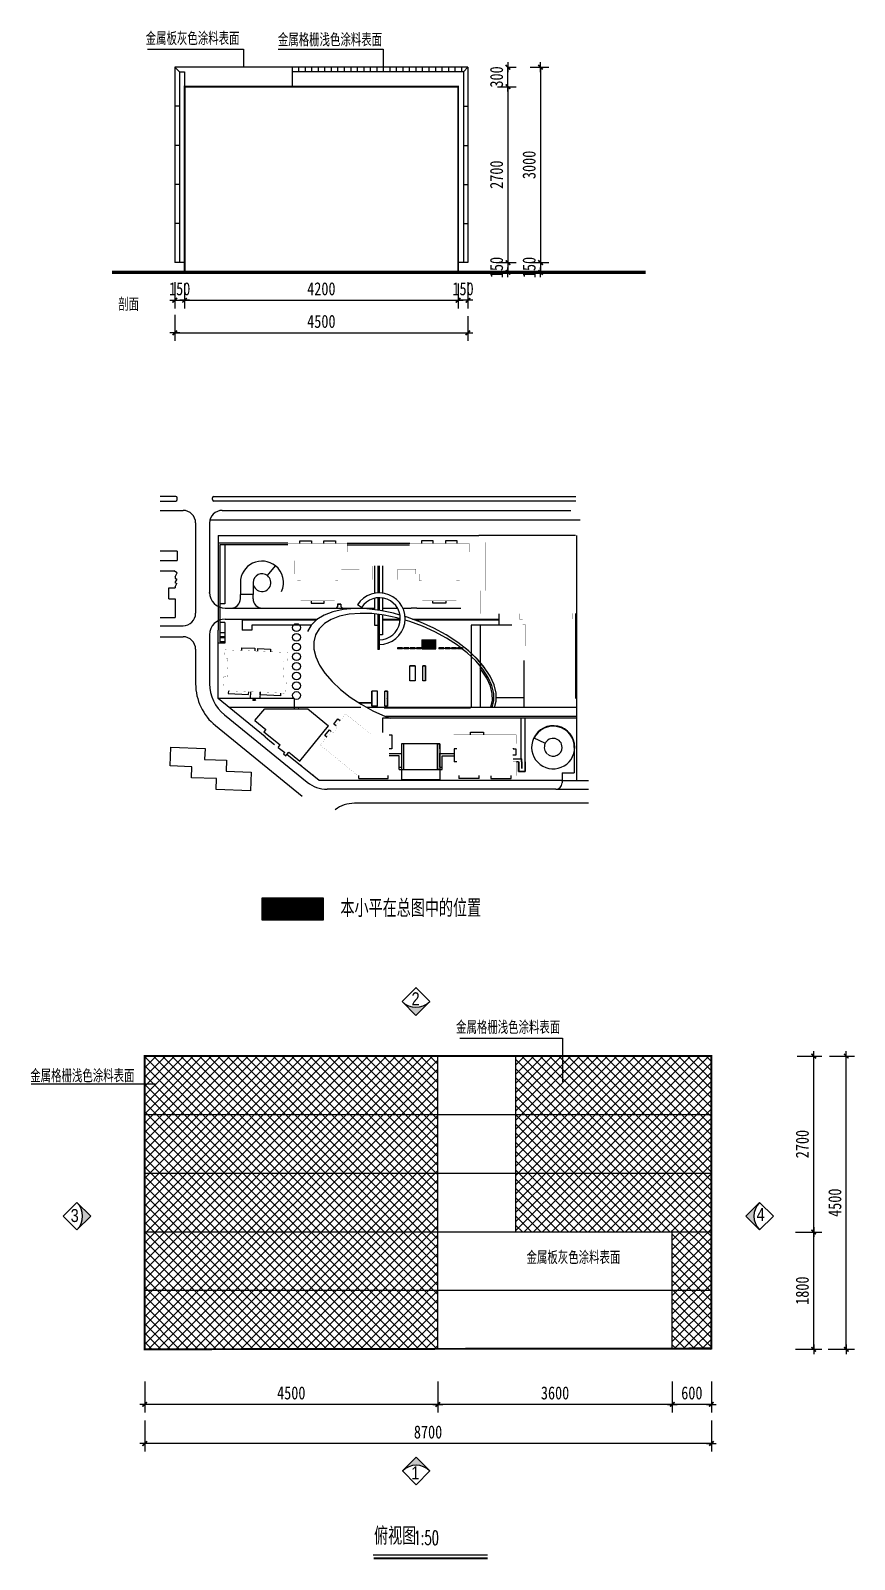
# Model space of a CAD drawing. Extents: x -18924 to 13328, y 126708 to 150963.
# Drawn here: x 680 to 13328, y 126708 to 150177 of the extents above; entities that cross this region are included whole.
import ezdxf

# ---------------------------------------------------------------- set-up
doc = ezdxf.new("R2010")
doc.units = 0
doc.header["$LTSCALE"] = 500
doc.header["$MEASUREMENT"] = 0
doc.header["$PDMODE"] = 34
doc.layers.get('0').update_dxf_attribs({"linetype": 'CONTINUOUS'})
doc.layers.get('DEFPOINTS').update_dxf_attribs({"linetype": 'CONTINUOUS'})
for name, color, linetype in [('1', 7, 'CONTINUOUS'), ('12', 7, 'CONTINUOUS'), ('L-OBJECT', 4, 'CONTINUOUS'), ('LOU', 7, 'CONTINUOUS'), ('PUB_DIM', 3, 'CONTINUOUS')]:
    doc.layers.add(name, color=color, linetype=linetype)
doc.styles.add('_HZTXT', font='txt.shx', dxfattribs={"width": 0.8, "bigfont": 'HZTXT.shx'})
doc.styles.add('_ROMANS', font='ROMANS.shx', dxfattribs={"width": 0.6})
doc.styles.add('DIM_FONT', font='simhei.ttf', dxfattribs={"width": 0.8, "height": 200})
doc.dimstyles.new('DIMB', dxfattribs={"dimtxt": 300, "dimasz": 1, "dimexe": 250, "dimexo": 300, "dimgap": 150, "dimtad": 1, "dimdec": 0, "dimzin": 0, "dimtxsty": 'DIM_FONT', "dimblk": '_DIMX', "dimblk1": '_DIMX', "dimblk2": '_DIMX', "dimcen": 0.09, "dimse2": 1, "dimclrt": 7, "dimazin": 3, "dimtfac": 1, "dimtdec": 0, "dimtix": 1, "dimtmove": 0, "dimatfit": 3, "dimtolj": 1, "dimtzin": 0})
pattern_1 = [(45, (76337.68, 52600), (-70.71068, 70.71068), []), (135, (76337.68, 52600), (-70.71068, -70.71068), [])]

# ---------------------------------------------------------------- blocks, each defined once
blk = doc.blocks.new('_DIMX')
blk.add_line((-150, 0), (150, 0))
at = {"const_width": 50}
blk.add_lwpolyline([(-70, -70), (70, 70)], dxfattribs=at)
blk = doc.blocks.new('*D18')
at = {"color": 0, "linetype": 'BYBLOCK'}
for p, q in [((12947, 134434), (13328, 134434)), ((13203, 129934), (13203, 134433)), ((12925, 129934), (13328, 129934))]:
    blk.add_line(p, q, dxfattribs=at)
at = {"layer": 'DEFPOINTS', "color": 0, "linetype": 'BYBLOCK'}
for p in [(12797, 134434), (13203, 134434), (12775, 129934)]:
    blk.add_point(p, dxfattribs=at)
at = {"color": 0, "linetype": 'BYBLOCK', "xscale": 0.5, "yscale": 0.5, "zscale": 0.5}
for p, rotation in [((13203, 134434), 90), ((13203, 129934), 270)]:
    blk.add_blockref('_DIMX', p, dxfattribs=dict(at, rotation=rotation))
at = {"color": 7, "linetype": 'BYBLOCK', "insert": (13028, 132184), "char_height": 200, "attachment_point": 5, "rotation": 90, "style": 'DIM_FONT'}
blk.add_mtext('\\A1;4500', dxfattribs=at)
blk = doc.blocks.new('*D19')
at = {"color": 0, "linetype": 'BYBLOCK'}
for p, q in [((2432, 128841), (2432, 128363)), ((11132, 128841), (11132, 128363)), ((11131, 128488), (2432, 128488))]:
    blk.add_line(p, q, dxfattribs=at)
at = {"layer": 'DEFPOINTS', "color": 0, "linetype": 'BYBLOCK'}
for p in [(2432, 128991), (11132, 128991), (2432, 128488)]:
    blk.add_point(p, dxfattribs=at)
at = {"color": 0, "linetype": 'BYBLOCK', "xscale": 0.5, "yscale": 0.5, "zscale": 0.5, "rotation": 180}
blk.add_blockref('_DIMX', (2432, 128488), dxfattribs=at)
at = {"color": 0, "linetype": 'BYBLOCK', "xscale": 0.5, "yscale": 0.5, "zscale": 0.5}
blk.add_blockref('_DIMX', (11132, 128488), dxfattribs=at)
at = {"color": 7, "linetype": 'BYBLOCK', "insert": (6782, 128663), "char_height": 200, "attachment_point": 5, "style": 'DIM_FONT'}
blk.add_mtext('\\A1;8700', dxfattribs=at)
blk = doc.blocks.new('*D20')
at = {"color": 0, "linetype": 'BYBLOCK'}
for p, q in [((6932, 129441), (6932, 128963)), ((10532, 129441), (10532, 128963)), ((10531, 129088), (6932, 129088))]:
    blk.add_line(p, q, dxfattribs=at)
at = {"layer": 'DEFPOINTS', "color": 0, "linetype": 'BYBLOCK'}
for p in [(6932, 129591), (10532, 129591), (6932, 129088)]:
    blk.add_point(p, dxfattribs=at)
at = {"color": 0, "linetype": 'BYBLOCK', "xscale": 0.5, "yscale": 0.5, "zscale": 0.5, "rotation": 180}
blk.add_blockref('_DIMX', (6932, 129088), dxfattribs=at)
at = {"color": 0, "linetype": 'BYBLOCK', "xscale": 0.5, "yscale": 0.5, "zscale": 0.5}
blk.add_blockref('_DIMX', (10532, 129088), dxfattribs=at)
at = {"color": 7, "linetype": 'BYBLOCK', "insert": (8732, 129263), "char_height": 200, "attachment_point": 5, "style": 'DIM_FONT'}
blk.add_mtext('\\A1;3600', dxfattribs=at)
blk = doc.blocks.new('*D21')
at = {"color": 0, "linetype": 'BYBLOCK'}
for p, q in [((2432, 129441), (2432, 128963)), ((6932, 129441), (6932, 128963)), ((6931, 129088), (2432, 129088))]:
    blk.add_line(p, q, dxfattribs=at)
at = {"layer": 'DEFPOINTS', "color": 0, "linetype": 'BYBLOCK'}
for p in [(2432, 129591), (6932, 129591), (2432, 129088)]:
    blk.add_point(p, dxfattribs=at)
at = {"color": 0, "linetype": 'BYBLOCK', "xscale": 0.5, "yscale": 0.5, "zscale": 0.5, "rotation": 180}
blk.add_blockref('_DIMX', (2432, 129088), dxfattribs=at)
at = {"color": 0, "linetype": 'BYBLOCK', "xscale": 0.5, "yscale": 0.5, "zscale": 0.5}
blk.add_blockref('_DIMX', (6932, 129088), dxfattribs=at)
at = {"color": 7, "linetype": 'BYBLOCK', "insert": (4682, 129263), "char_height": 200, "attachment_point": 5, "style": 'DIM_FONT'}
blk.add_mtext('\\A1;4500', dxfattribs=at)
blk = doc.blocks.new('*D31')
at = {"color": 0, "linetype": 'BYBLOCK'}
for p, q in [((10532, 129441), (10532, 128963)), ((11132, 129441), (11132, 128963)), ((11131, 129088), (10532, 129088))]:
    blk.add_line(p, q, dxfattribs=at)
at = {"layer": 'DEFPOINTS', "color": 0, "linetype": 'BYBLOCK'}
for p in [(10532, 129591), (11132, 129591), (10532, 129088)]:
    blk.add_point(p, dxfattribs=at)
at = {"color": 0, "linetype": 'BYBLOCK', "xscale": 0.5, "yscale": 0.5, "zscale": 0.5, "rotation": 180}
blk.add_blockref('_DIMX', (10532, 129088), dxfattribs=at)
at = {"color": 0, "linetype": 'BYBLOCK', "xscale": 0.5, "yscale": 0.5, "zscale": 0.5}
blk.add_blockref('_DIMX', (11132, 129088), dxfattribs=at)
at = {"color": 7, "linetype": 'BYBLOCK', "insert": (10832, 129263), "char_height": 200, "attachment_point": 5, "style": 'DIM_FONT'}
blk.add_mtext('\\A1;600', dxfattribs=at)
blk = doc.blocks.new('*D32')
at = {"color": 0, "linetype": 'BYBLOCK'}
for p, q in [((12447, 134434), (12828, 134434)), ((12703, 131734), (12703, 134433)), ((12425, 131734), (12828, 131734))]:
    blk.add_line(p, q, dxfattribs=at)
at = {"layer": 'DEFPOINTS', "color": 0, "linetype": 'BYBLOCK'}
for p in [(12297, 134434), (12703, 134434), (12275, 131734)]:
    blk.add_point(p, dxfattribs=at)
at = {"color": 0, "linetype": 'BYBLOCK', "xscale": 0.5, "yscale": 0.5, "zscale": 0.5}
for p, rotation in [((12703, 134434), 90), ((12703, 131734), 270)]:
    blk.add_blockref('_DIMX', p, dxfattribs=dict(at, rotation=rotation))
at = {"color": 7, "linetype": 'BYBLOCK', "insert": (12528, 133084), "char_height": 200, "attachment_point": 5, "rotation": 90, "style": 'DIM_FONT'}
blk.add_mtext('\\A1;2700', dxfattribs=at)
blk = doc.blocks.new('*D33')
at = {"color": 0, "linetype": 'BYBLOCK'}
for p, q in [((12447, 131734), (12828, 131734)), ((12703, 129934), (12703, 131733)), ((12425, 129934), (12828, 129934))]:
    blk.add_line(p, q, dxfattribs=at)
at = {"layer": 'DEFPOINTS', "color": 0, "linetype": 'BYBLOCK'}
for p in [(12297, 131734), (12703, 131734), (12275, 129934)]:
    blk.add_point(p, dxfattribs=at)
at = {"color": 0, "linetype": 'BYBLOCK', "xscale": 0.5, "yscale": 0.5, "zscale": 0.5}
for p, rotation in [((12703, 131734), 90), ((12703, 129934), 270)]:
    blk.add_blockref('_DIMX', p, dxfattribs=dict(at, rotation=rotation))
at = {"color": 7, "linetype": 'BYBLOCK', "insert": (12528, 130834), "char_height": 200, "attachment_point": 5, "rotation": 90, "style": 'DIM_FONT'}
blk.add_mtext('\\A1;1800', dxfattribs=at)
blk = doc.blocks.new('*D34')
at = {"color": 0, "linetype": 'BYBLOCK'}
for p, q in [((2894, 146315), (2894, 145912)), ((3044, 146293), (3044, 145912)), ((2894, 146037), (2893, 146037)), ((2894, 146037), (3044, 146037)), ((3045, 146037), (3045, 146037))]:
    blk.add_line(p, q, dxfattribs=at)
at = {"layer": 'DEFPOINTS', "color": 0, "linetype": 'BYBLOCK'}
for p in [(2894, 146465), (3044, 146443), (3044, 146037)]:
    blk.add_point(p, dxfattribs=at)
at = {"color": 0, "linetype": 'BYBLOCK', "xscale": 0.5, "yscale": 0.5, "zscale": 0.5}
blk.add_blockref('_DIMX', (2894, 146037), dxfattribs=at)
at = {"color": 0, "linetype": 'BYBLOCK', "xscale": 0.5, "yscale": 0.5, "zscale": 0.5, "rotation": 180}
blk.add_blockref('_DIMX', (3044, 146037), dxfattribs=at)
at = {"color": 7, "linetype": 'BYBLOCK', "insert": (2969, 146212), "char_height": 200, "attachment_point": 5, "style": 'DIM_FONT'}
blk.add_mtext('\\A1;150', dxfattribs=at)
blk = doc.blocks.new('*D35')
at = {"color": 0, "linetype": 'BYBLOCK'}
for p, q in [((2894, 145815), (2894, 145412)), ((7394, 145793), (7394, 145412)), ((2895, 145537), (7394, 145537))]:
    blk.add_line(p, q, dxfattribs=at)
at = {"layer": 'DEFPOINTS', "color": 0, "linetype": 'BYBLOCK'}
for p in [(2894, 145965), (7394, 145943), (7394, 145537)]:
    blk.add_point(p, dxfattribs=at)
at = {"color": 0, "linetype": 'BYBLOCK', "xscale": 0.5, "yscale": 0.5, "zscale": 0.5, "rotation": 180}
blk.add_blockref('_DIMX', (2894, 145537), dxfattribs=at)
at = {"color": 0, "linetype": 'BYBLOCK', "xscale": 0.5, "yscale": 0.5, "zscale": 0.5}
blk.add_blockref('_DIMX', (7394, 145537), dxfattribs=at)
at = {"color": 7, "linetype": 'BYBLOCK', "insert": (5144, 145712), "char_height": 200, "attachment_point": 5, "style": 'DIM_FONT'}
blk.add_mtext('\\A1;4500', dxfattribs=at)
blk = doc.blocks.new('*D36')
at = {"color": 0, "linetype": 'BYBLOCK'}
for p, q in [((7244, 146293), (7244, 145912)), ((7394, 146315), (7394, 145912)), ((7244, 146037), (7243, 146037)), ((7394, 146037), (7244, 146037)), ((7395, 146037), (7395, 146037))]:
    blk.add_line(p, q, dxfattribs=at)
at = {"layer": 'DEFPOINTS', "color": 0, "linetype": 'BYBLOCK'}
for p in [(7394, 146465), (7244, 146443), (7244, 146037)]:
    blk.add_point(p, dxfattribs=at)
at = {"color": 0, "linetype": 'BYBLOCK', "xscale": 0.5, "yscale": 0.5, "zscale": 0.5}
blk.add_blockref('_DIMX', (7244, 146037), dxfattribs=at)
at = {"color": 0, "linetype": 'BYBLOCK', "xscale": 0.5, "yscale": 0.5, "zscale": 0.5, "rotation": 180}
blk.add_blockref('_DIMX', (7394, 146037), dxfattribs=at)
at = {"color": 7, "linetype": 'BYBLOCK', "insert": (7319, 146212), "char_height": 200, "attachment_point": 5, "style": 'DIM_FONT'}
blk.add_mtext('\\A1;150', dxfattribs=at)
blk = doc.blocks.new('*D37')
at = {"color": 0, "linetype": 'BYBLOCK'}
for p, q in [((3044, 146143), (3044, 145912)), ((3045, 146037), (7244, 146037)), ((7244, 146143), (7244, 145912))]:
    blk.add_line(p, q, dxfattribs=at)
at = {"layer": 'DEFPOINTS', "color": 0, "linetype": 'BYBLOCK'}
for p in [(3044, 146293), (7244, 146293), (7244, 146037)]:
    blk.add_point(p, dxfattribs=at)
at = {"color": 0, "linetype": 'BYBLOCK', "xscale": 0.5, "yscale": 0.5, "zscale": 0.5, "rotation": 180}
blk.add_blockref('_DIMX', (3044, 146037), dxfattribs=at)
at = {"color": 0, "linetype": 'BYBLOCK', "xscale": 0.5, "yscale": 0.5, "zscale": 0.5}
blk.add_blockref('_DIMX', (7244, 146037), dxfattribs=at)
at = {"color": 7, "linetype": 'BYBLOCK', "insert": (5144, 146212), "char_height": 200, "attachment_point": 5, "style": 'DIM_FONT'}
blk.add_mtext('\\A1;4200', dxfattribs=at)
blk = doc.blocks.new('*D38')
at = {"color": 0, "linetype": 'BYBLOCK'}
for p, q in [((8349, 149615), (8634, 149615)), ((8509, 149615), (8509, 146616)), ((8349, 146615), (8634, 146615))]:
    blk.add_line(p, q, dxfattribs=at)
at = {"layer": 'DEFPOINTS', "color": 0, "linetype": 'BYBLOCK'}
for p in [(8199, 149615), (8199, 146615), (8509, 146615)]:
    blk.add_point(p, dxfattribs=at)
at = {"color": 0, "linetype": 'BYBLOCK', "xscale": 0.5, "yscale": 0.5, "zscale": 0.5}
for p, rotation in [((8509, 149615), 90), ((8509, 146615), 270)]:
    blk.add_blockref('_DIMX', p, dxfattribs=dict(at, rotation=rotation))
at = {"color": 7, "linetype": 'BYBLOCK', "insert": (8334, 148115), "char_height": 200, "attachment_point": 5, "rotation": 90, "style": 'DIM_FONT'}
blk.add_mtext('\\A1;3000', dxfattribs=at)
blk = doc.blocks.new('*D39')
at = {"color": 0, "linetype": 'BYBLOCK'}
for p, q in [((8349, 146615), (8634, 146615)), ((8349, 146465), (8634, 146465)), ((8509, 146616), (8509, 146616)), ((8509, 146615), (8509, 146465)), ((8509, 146465), (8509, 146464))]:
    blk.add_line(p, q, dxfattribs=at)
at = {"layer": 'DEFPOINTS', "color": 0, "linetype": 'BYBLOCK'}
for p in [(8199, 146615), (8199, 146465), (8509, 146465)]:
    blk.add_point(p, dxfattribs=at)
at = {"color": 0, "linetype": 'BYBLOCK', "xscale": 0.5, "yscale": 0.5, "zscale": 0.5}
for p, rotation in [((8509, 146615), 270), ((8509, 146465), 90)]:
    blk.add_blockref('_DIMX', p, dxfattribs=dict(at, rotation=rotation))
at = {"color": 7, "linetype": 'BYBLOCK', "insert": (8334, 146540), "char_height": 200, "attachment_point": 5, "rotation": 90, "style": 'DIM_FONT'}
blk.add_mtext('\\A1;150', dxfattribs=at)
blk = doc.blocks.new('*D40')
at = {"color": 0, "linetype": 'BYBLOCK'}
for p, q in [((7849, 149315), (8134, 149315)), ((8009, 149315), (8009, 146616)), ((7849, 146615), (8134, 146615))]:
    blk.add_line(p, q, dxfattribs=at)
at = {"layer": 'DEFPOINTS', "color": 0, "linetype": 'BYBLOCK'}
for p in [(7699, 149315), (7699, 146615), (8009, 146615)]:
    blk.add_point(p, dxfattribs=at)
at = {"color": 0, "linetype": 'BYBLOCK', "xscale": 0.5, "yscale": 0.5, "zscale": 0.5}
for p, rotation in [((8009, 149315), 90), ((8009, 146615), 270)]:
    blk.add_blockref('_DIMX', p, dxfattribs=dict(at, rotation=rotation))
at = {"color": 7, "linetype": 'BYBLOCK', "insert": (7834, 147965), "char_height": 200, "attachment_point": 5, "rotation": 90, "style": 'DIM_FONT'}
blk.add_mtext('\\A1;2700', dxfattribs=at)
blk = doc.blocks.new('*D41')
at = {"color": 0, "linetype": 'BYBLOCK'}
for p, q in [((7849, 146615), (8134, 146615)), ((7849, 146465), (8134, 146465)), ((8009, 146616), (8009, 146616)), ((8009, 146615), (8009, 146465)), ((8009, 146465), (8009, 146464))]:
    blk.add_line(p, q, dxfattribs=at)
at = {"layer": 'DEFPOINTS', "color": 0, "linetype": 'BYBLOCK'}
for p in [(7699, 146615), (7699, 146465), (8009, 146465)]:
    blk.add_point(p, dxfattribs=at)
at = {"color": 0, "linetype": 'BYBLOCK', "xscale": 0.5, "yscale": 0.5, "zscale": 0.5}
for p, rotation in [((8009, 146615), 270), ((8009, 146465), 90)]:
    blk.add_blockref('_DIMX', p, dxfattribs=dict(at, rotation=rotation))
at = {"color": 7, "linetype": 'BYBLOCK', "insert": (7834, 146540), "char_height": 200, "attachment_point": 5, "rotation": 90, "style": 'DIM_FONT'}
blk.add_mtext('\\A1;150', dxfattribs=at)
blk = doc.blocks.new('*D42')
at = {"color": 0, "linetype": 'BYBLOCK'}
for p, q in [((7999, 149615), (8134, 149615)), ((8009, 149616), (8009, 149616)), ((8009, 149315), (8009, 149615)), ((7999, 149315), (8134, 149315)), ((8009, 149315), (8009, 149314))]:
    blk.add_line(p, q, dxfattribs=at)
at = {"layer": 'DEFPOINTS', "color": 0, "linetype": 'BYBLOCK'}
for p in [(7849, 149615), (8009, 149615), (7849, 149315)]:
    blk.add_point(p, dxfattribs=at)
at = {"color": 0, "linetype": 'BYBLOCK', "xscale": 0.5, "yscale": 0.5, "zscale": 0.5}
for p, rotation in [((8009, 149615), 270), ((8009, 149315), 90)]:
    blk.add_blockref('_DIMX', p, dxfattribs=dict(at, rotation=rotation))
at = {"color": 7, "linetype": 'BYBLOCK', "insert": (7834, 149465), "char_height": 200, "attachment_point": 5, "rotation": 90, "style": 'DIM_FONT'}
blk.add_mtext('\\A1;300', dxfattribs=at)
blk = doc.blocks.new('JIAN6')
at = {"layer": '1', "color": 7, "linetype": 'CONTINUOUS'}
for p, q in [((-43.952, 76.013), (51.53, 76.013)), ((-41.621, 72.049), (49.199, 72.049)), ((-39.405, 68.085), (46.867, 68.085)), ((-37.074, 64.005), (44.535, 64.005)), ((-34.742, 60.041), (42.203, 60.041)), ((-32.41, 55.96), (39.872, 55.96)), ((-30.079, 51.997), (37.657, 51.997)), ((-27.747, 48.033), (35.325, 48.033)), ((-25.415, 44.069), (32.993, 44.069)), ((-23.084, 40.105), (30.662, 40.105)), ((-20.869, 36.025), (28.447, 36.025)), ((-18.537, 32.061), (26.115, 32.061)), ((-16.205, 27.98), (23.783, 27.98)), ((-13.99, 24.016), (21.451, 24.016)), ((-11.658, 20.052), (19.12, 20.052)), ((-9.327, 16.089), (16.788, 16.089)), ((-6.995, 12.125), (14.456, 12.125)), ((-4.663, 8.044), (12.241, 8.044)), ((-2.332, 4.08), (9.91, 4.08)), ((0, 0), (7.695, 0)), ((2.332, -3.964), (5.363, -3.964))]:
    blk.add_line(p, q, dxfattribs=at)
blk.add_3dface([(-46.167, 79.977), (3.731, -6.529), (53.862, 79.977), (-46.167, 79.977)], dxfattribs=at)

msp = doc.modelspace()

# ---------------------------------------------------------------- hatches: boundary and pattern name
at = {"layer": 'L-OBJECT'}
h = msp.add_hatch(dxfattribs=at)
h.set_pattern_fill('ANSI31', color=256, scale=100, style=0)
h.set_pattern_definition([(45, (-2728.662, -6487.491), (-8.8388348, 8.8388348), [])])
h.paths.add_polyline_path([(6691.1, 140824.1), (6691.1, 140687.3), (6903.5, 140687.3), (6903.5, 140824.1)])
h = msp.add_hatch(dxfattribs=at)
h.set_pattern_fill('ANSI31', color=256, scale=100, style=0)
h.set_pattern_definition([(45, (-5921.411, -6572.183), (-8.8388348, 8.8388348), [])])
h.paths.add_polyline_path([(5174.6, 136525.2), (5174.6, 136860.5), (4228.3, 136860.5), (4228.3, 136525.2)])
h = msp.add_hatch(dxfattribs=at)
h.set_pattern_fill('ANSI37', color=256, scale=800, style=0)
h.set_pattern_definition(pattern_1)
h.paths.add_polyline_path([(6932, 133534), (6932, 134434), (2432, 134434), (2432, 133534)])
h.paths.add_polyline_path([(6932, 132634), (6932, 133534), (2432, 133534), (2432, 132634)])
h.paths.add_polyline_path([(6932, 131734), (6932, 132634), (2432, 132634), (2432, 132334), (2432, 131734)])
h.paths.add_polyline_path([(2432, 131734), (2432, 131134), (2432, 130834), (6932, 130834), (6932, 131734)])
h.paths.add_polyline_path([(6932, 129934), (6932, 130834), (2432, 130834), (2432, 129934)])
h.paths.add_polyline_path([(10532, 129934), (11132, 129934), (11132, 130834), (10532, 130834)])
h.paths.add_polyline_path([(11132, 130834), (11132, 131734), (10532, 131734), (10532, 130834)])
h.paths.add_polyline_path([(11132, 132634), (10532, 132634), (10532, 131734), (11132, 131734)])
h.paths.add_polyline_path([(11132, 132634), (11132, 133534), (8132, 133534), (8132, 132634)])
h.paths.add_polyline_path([(11132, 133534), (11132, 134434), (8132, 134434), (8132, 133534)])
h = msp.add_hatch(dxfattribs=at)
h.set_pattern_fill('ANSI37', color=256, scale=800, style=0)
h.set_pattern_definition(pattern_1)
h.paths.add_polyline_path([(8132, 132634), (8132, 131734), (10532, 131734), (10532, 132634)])
at = {"layer": 'PUB_DIM'}
for points in [[(6594.8, 135059.5), (6807, 135271.6, -0.4142136), (6382.7, 135271.6)], [(1391.4, 131765.5), (1603.5, 131977.6), (1391.4, 132189.8, -0.4142136)], [(11872.5, 132189.8), (11660.4, 131977.6), (11872.5, 131765.5, -0.4142136)], [(6811.5, 128065.7), (6599.4, 128277.8), (6387.2, 128065.7, -0.4142136)]]:
    msp.add_hatch(color=256, dxfattribs=at).paths.add_polyline_path(points)

# ---------------------------------------------------------------- linework, layer by layer
msp.add_line((5443.2, 141373.7), (5392.9, 141373.7))
at = {"layer": '1', "color": 7, "linetype": 'CONTINUOUS'}
for p, q in [((8174.6, 138950.7), (8174.6, 138806.7)), ((8217.8, 138950.7), (8217.8, 138849.9)), ((8222.6, 138950.7), (8222.6, 138849.9)), ((8265.8, 138950.7), (8265.8, 138806.7)), ((8270.6, 138950.7), (8270.6, 138801.9)), ((8174.6, 138806.7), (8265.8, 138806.7)), ((8174.6, 138801.9), (8270.6, 138801.9))]:
    msp.add_line(p, q, dxfattribs=at)
at = {"layer": '12'}
for p, q in [((2907.6, 143027.3), (2667.3, 143027.3)), ((2667.3, 142955.3), (2907.6, 142955.3)), ((2931.6, 142979.3), (2931.6, 143003.3)), ((3470.8, 142979.3), (3470.8, 143003.3)), ((3494.8, 143027.3), (9051.9, 143027.3)), ((9051.9, 142955.3), (3494.8, 142955.3)), ((2667.3, 142811.3), (3021.2, 142811.3)), ((3621.2, 142811.3), (8971.9, 142811.3)), ((3213.2, 142619.3), (3213.3, 141232.6)), ((3429.2, 142667.3), (5870.1, 142667.3)), ((3429.2, 142619.3), (3429.2, 141551.3)), ((5870.1, 142667.3), (9115.9, 142667.3)), ((3561.2, 142427.3), (3561.2, 140972.1)), ((3561.2, 142427.3), (7563.5, 142427.3)), ((3561.2, 142307.3), (3561.2, 141337)), ((4627.9, 142307.3), (3561.2, 142307.3)), ((3585.2, 142283.3), (3585.2, 140795.3)), ((4627.9, 142283.3), (3585.2, 142283.3)), ((3659.6, 142283.3), (3659.6, 141378.5)), ((5542.3, 142307.3), (6502.7, 142307.3)), ((5542.3, 142283.3), (6498.9, 142283.3)), ((9043.9, 142427.3), (7563.5, 142427.3)), ((9063.1, 142427.3), (9063.1, 138664.1)), ((2932.7, 142184.9), (2667.3, 142184.9)), ((2667.3, 142040.9), (2932.7, 142040.9)), ((2932.7, 142184.9), (2932.7, 142040.9)), ((2667.3, 141882.5), (2877.4, 141882.5)), ((2932.7, 141850.6), (2877.4, 141882.5)), ((2927.1, 141756.9), (2897.1, 141704.9)), ((2898, 141790.5), (2932.7, 141850.6)), ((2898, 141790.5), (2898, 141773.7)), ((2898, 141773.7), (2927.1, 141756.9)), ((4317.5, 141809.6), (4438.6, 141961.7)), ((5959.1, 141961.7), (5959.1, 141538)), ((6009.6, 141961.7), (6009.6, 141544.4)), ((6033.6, 141961.7), (6033.6, 141545.1)), ((6084.1, 141961.7), (6084.1, 141541.9)), ((2801.4, 141453.4), (2801.4, 141621.4)), ((2801.4, 141621.4), (2897.4, 141621.4)), ((2897.1, 141704.9), (2926.2, 141688.1)), ((2897.4, 141638.2), (2926.2, 141688.1)), ((2897.4, 141638.2), (2897.4, 141621.4)), ((3429.2, 141538.5), (3429.2, 141551.3)), ((3901.1, 141700.3), (3901.1, 141522.1)), ((4095.5, 141522.1), (3901.1, 141522.1)), ((3901.1, 141455.3), (3901.1, 141522.1)), ((4095.5, 141700.7), (4095.5, 141522.1)), ((4095.5, 141455.3), (4095.5, 141522.1)), ((2801.4, 141453.4), (2897.4, 141453.4)), ((2897.4, 141453.4), (2897.4, 141165.4)), ((3659.6, 141378.5), (3585.2, 141378.5)), ((3659.6, 141390.5), (3659.6, 141378.5)), ((3669.2, 141311.3), (4803.5, 141311.3)), ((4705.2, 141311.3), (4803.5, 141311.3)), ((4798.3, 141311.3), (5371.9, 141311.3)), ((5392.9, 141334.3), (5368.9, 141310.3)), ((5368.9, 141310.3), (5467.2, 141310.3)), ((5392.9, 141373.7), (5392.9, 141334.3)), ((5443.2, 141373.7), (5443.2, 141334.3)), ((5443.2, 141334.3), (5467.2, 141310.3)), ((5470.1, 141311.3), (5959.1, 141311.3)), ((5568.6, 141311.3), (5959.1, 141311.3)), ((5761.6, 141321.1), (5698.8, 141361)), ((5959.1, 141461.9), (5959.1, 141285.4)), ((6009.6, 141469.8), (6009.6, 141279.4)), ((6033.6, 141470.7), (6033.6, 141276.6)), ((6084.1, 141466.7), (6084.1, 141267.2)), ((6084.1, 141311.3), (6311.6, 141311.3)), ((6084.1, 141311.3), (6241.5, 141311.3)), ((6395.2, 141311.3), (6520.5, 141311.3)), ((6395.2, 141311.3), (6439.4, 141311.3)), ((6610.3, 141311.3), (6520.5, 141311.3)), ((6610.3, 141311.3), (7283.6, 141311.3)), ((2667.3, 141165.4), (2897.4, 141165.4)), ((3659.6, 141092.9), (3585.2, 141092.9)), ((3659.6, 141092.9), (3659.6, 140795.3)), ((3659.6, 141092.9), (3659.6, 140932.1)), ((3669.2, 141143.3), (4725.7, 141143.3)), ((3928.9, 141143.3), (3928.9, 140975.3)), ((5062.8, 141124.1), (3928.9, 141124.1)), ((4988.1, 141049.7), (4077.7, 141049.7)), ((4077.7, 141049.7), (4077.7, 140975.3)), ((4725.7, 141143.3), (5086.8, 141143.3)), ((5959.1, 141221.9), (5959.1, 141049.7)), ((5959.1, 141049.7), (6009.6, 141049.7)), ((6009.6, 141215.9), (6009.6, 140677.7)), ((6033.6, 141213.1), (6033.6, 140677.7)), ((6084.1, 141207.1), (6084.1, 140900.9)), ((6084.1, 141143.3), (6355.6, 141143.3)), ((6354.8, 141124.1), (6084.1, 141124.1)), ((6541.2, 141143.3), (7867.9, 141143.3)), ((7867.9, 141124.1), (6593.2, 141124.1)), ((7442.5, 141049.7), (7442.5, 140568.6)), ((8067.3, 141049.7), (7442.5, 141049.7)), ((7582, 141049.7), (7582, 139784.9)), ((7867.9, 141226.1), (7867.9, 141049.7)), ((9043.9, 141229.7), (9043.9, 139926.5)), ((2667.3, 141040.6), (3021.3, 141040.6)), ((2667.3, 140872.6), (3021.3, 140872.6)), ((3429.2, 140903.3), (3429.2, 140149.8)), ((3561.2, 139921.5), (3561.2, 140972.1)), ((3659.6, 140932.1), (3585.2, 140932.1)), ((3659.6, 140869.7), (3585.2, 140869.7)), ((3659.6, 140857.7), (3585.2, 140857.7)), ((3659.6, 141018.5), (3659.6, 141006.5)), ((3659.6, 140869.7), (3659.6, 140857.7)), ((4077.7, 140975.3), (3928.9, 140975.3)), ((6033.6, 140975.3), (6009.6, 140975.3)), ((6084.1, 140900.9), (6033.6, 140900.9)), ((6691.1, 140687.3), (6691.1, 140824.1)), ((6691.1, 140824.1), (6903.5, 140824.1)), ((6903.5, 140687.3), (6903.5, 140824.1)), ((3213.3, 140680.6), (3213.3, 140149.9)), ((3659.6, 140771.3), (3561.2, 140771.3)), ((3659.6, 140795.3), (3585.2, 140795.3)), ((3659.6, 140795.3), (3659.6, 140771.3)), ((6033.6, 140677.7), (6009.6, 140677.7)), ((6391.3, 140699.3), (6314.5, 140699.3)), ((6314.5, 140699.3), (6314.5, 140687.3)), ((6391.3, 140687.3), (6314.5, 140687.3)), ((6391.3, 140699.3), (6391.3, 140687.3)), ((6487.3, 140699.3), (6410.5, 140699.3)), ((6410.5, 140699.3), (6410.5, 140687.3)), ((6487.3, 140687.3), (6410.5, 140687.3)), ((6487.3, 140699.3), (6487.3, 140687.3)), ((6583.3, 140699.3), (6506.5, 140699.3)), ((6506.5, 140699.3), (6506.5, 140687.3)), ((6583.3, 140687.3), (6506.5, 140687.3)), ((6583.3, 140699.3), (6583.3, 140687.3)), ((6679.3, 140699.3), (6602.5, 140699.3)), ((6602.5, 140699.3), (6602.5, 140687.3)), ((6679.3, 140687.3), (6602.5, 140687.3)), ((6679.3, 140699.3), (6679.3, 140687.3)), ((6691.1, 140687.3), (6903.5, 140687.3)), ((7024.9, 140699.3), (6948.1, 140699.3)), ((6948.1, 140699.3), (6948.1, 140687.3)), ((7024.9, 140687.3), (6948.1, 140687.3)), ((7024.9, 140699.3), (7024.9, 140687.3)), ((7120.9, 140699.3), (7044.1, 140699.3)), ((7044.1, 140699.3), (7044.1, 140687.3)), ((7120.9, 140687.3), (7044.1, 140687.3)), ((7120.9, 140699.3), (7120.9, 140687.3)), ((7140.1, 140699.3), (7140.1, 140687.3)), ((7216.9, 140699.3), (7140.1, 140699.3)), ((7216.9, 140687.3), (7140.1, 140687.3)), ((7216.9, 140699.3), (7216.9, 140687.3)), ((7312.9, 140699.3), (7236.1, 140699.3)), ((7236.1, 140699.3), (7236.1, 140687.3)), ((7312.9, 140687.3), (7236.1, 140687.3)), ((7312.9, 140699.3), (7312.9, 140687.3)), ((7442.5, 140568.6), (7442.5, 139784.9)), ((7705.4, 140311.8), (7660.5, 140380.1)), ((8251.6, 140508.5), (8251.6, 139784.9)), ((4725.7, 139924.1), (3561.2, 139924.1)), ((4278.9, 139338), (3561.2, 139921.5)), ((4055.9, 140027.6), (4051.8, 139924.1)), ((4203.9, 140017.9), (4200.1, 139924.1)), ((4204, 140026.1), (4203.7, 140017.9)), ((4204, 140026.1), (4203.7, 140017.9)), ((4725.7, 139923.7), (4725.7, 139765.2)), ((4810.7, 140084.2), (4810.7, 140082.5)), ((5917.7, 139826.2), (5917.7, 139928.2)), ((6154.1, 139925.3), (6154.1, 139928.1)), ((8251.6, 139933.7), (7828.1, 139933.7)), ((7954, 139933.7), (7830, 139933.7)), ((3655.1, 139675), (4928.7, 138639.6)), ((5748.9, 139784.9), (3729.3, 139784.9)), ((4125.2, 139586.7), (4276.6, 139765.2)), ((4276.6, 139765.2), (4938, 139765.2)), ((4800.1, 139763.8), (4789.5, 139763.8)), ((4800.1, 139763.8), (4810.7, 139763.8)), ((4938, 139765.2), (5254.6, 139503.6)), ((5718.4, 139859.3), (5917.7, 139859.3)), ((5902.7, 139859.3), (5718.4, 139859.3)), ((7582, 139784.9), (5847.2, 139784.9)), ((6109.4, 139778.2), (7432.3, 139778.2)), ((9063.1, 139646.7), (6134.7, 139646.7)), ((9063.1, 139784.9), (7582, 139784.9)), ((3519, 139507.4), (4851.6, 138424)), ((4125.2, 139586.7), (4292.8, 139450.5)), ((4292.8, 139450.5), (4262.5, 139413.2)), ((4262.5, 139413.2), (4512.1, 139210.3)), ((4815.6, 138963.5), (5254.6, 139503.6)), ((6084.1, 139623.4), (6084.1, 139400.9)), ((9063.1, 139622.7), (6084.1, 139622.7)), ((8210.6, 138999.9), (8210.6, 139622.7)), ((8270.6, 138954), (8270.6, 139622.7)), ((2820.4, 138888.9), (2831.1, 139176.7)), ((2831.1, 139176.7), (3358.8, 139157)), ((4278.9, 139338), (4354.3, 139276.7)), ((4354.3, 139276.7), (4426.9, 139217.7)), ((4481.8, 139173.1), (4512.1, 139210.3)), ((4481.8, 139173.1), (4580.8, 139092.6)), ((6961.9, 139228.1), (6373.9, 139228.1)), ((6925.2, 139228.1), (6925.2, 138832.1)), ((6961.9, 139148.9), (6961.9, 139228.1)), ((8575.2, 139240.6), (8410.8, 139314.2)), ((9027.5, 139173.4), (9027.5, 138783)), ((3358.8, 139157), (3352.5, 138989.1)), ((3352.5, 138989.1), (3688.2, 138976.6)), ((3688.2, 138976.6), (3682, 138808.7)), ((4564.1, 139072.1), (4580.8, 139092.6)), ((4564.1, 139072.1), (4597.1, 139045.3)), ((4597.1, 139045.3), (4613.7, 139065.8)), ((5107.9, 138664.1), (4613.7, 139065.8)), ((4615.9, 139064.1), (4646.2, 139101.3)), ((4646.2, 139101.3), (4696.4, 139060.4)), ((4696.4, 139060.4), (4815.6, 138963.5)), ((4735.4, 138966.9), (4744.1, 138977.5)), ((6183.6, 139079.3), (6373.9, 139079.3)), ((6337.9, 139043.3), (6183.6, 139043.3)), ((6337.9, 138832.1), (6337.9, 139043.3)), ((6961.9, 138868.1), (6961.9, 139086.5)), ((6961.9, 139079.3), (7183.9, 139079.3)), ((6997.9, 138832.1), (6997.9, 139043.3)), ((6997.9, 139043.3), (7183.9, 139043.3)), ((8088.2, 138999.9), (8221.4, 138999.9)), ((8088.2, 138998.7), (8221.4, 138998.7)), ((8088.2, 138997.5), (8221.4, 138997.5)), ((8169.8, 138950.7), (8138.6, 138950.7)), ((8169.8, 138801.9), (8169.8, 138950.7)), ((8218.1, 138950.7), (8218.1, 138997.5)), ((8221.4, 138999.9), (8221.4, 138997.5)), ((8222.9, 138950.7), (8222.9, 138997.5)), ((3156.1, 138876.4), (2820.4, 138888.9)), ((3149.9, 138708.5), (3156.1, 138876.4)), ((3533.6, 138694.2), (3149.9, 138708.5)), ((3682, 138808.7), (4065.7, 138794.4)), ((4065.7, 138794.4), (4055, 138506.6)), ((4828.5, 138891.2), (4837.2, 138901.8)), ((4921.7, 138815.5), (4930.3, 138826.1)), ((5014.8, 138739.8), (5023.4, 138750.4)), ((6337.9, 138868.1), (6373.9, 138868.1)), ((6337.9, 138832.1), (6997.9, 138832.1)), ((6373.9, 138832.1), (6373.9, 138664.8)), ((6961.9, 138868.1), (6997.9, 138868.1)), ((6961.9, 138845.9), (6961.9, 138664.8)), ((8169.8, 138801.9), (8174.6, 138801.9)), ((8840.3, 138783), (9027.5, 138783)), ((8840.3, 138783), (8840.3, 138628.1)), ((3527.4, 138526.3), (3533.6, 138694.2)), ((4055, 138506.6), (3527.4, 138526.3)), ((8840.3, 138664.1), (5107.9, 138664.1)), ((5108.4, 138664.1), (5108.4, 138677.8)), ((5228.4, 138664.1), (5228.4, 138677.8)), ((8744.3, 138532.1), (5231.4, 138532.1)), ((5348.4, 138664.1), (5348.4, 138677.8)), ((5468.4, 138664.1), (5468.4, 138677.8)), ((5588.4, 138664.1), (5588.4, 138677.8)), ((5708.4, 138664.1), (5708.4, 138677.8)), ((5828.4, 138664.1), (5828.4, 138677.8)), ((5948.4, 138664.1), (5948.4, 138677.8)), ((6068.4, 138664.1), (6068.4, 138677.8)), ((6373.9, 138679.8), (6961.9, 138679.8)), ((6428.4, 138664.1), (6428.4, 138677.8)), ((6788.4, 138664.1), (6788.4, 138677.8)), ((8744.3, 138532.1), (9244.9, 138532.1)), ((8828.4, 138664.1), (9244.9, 138664.1)), ((9244.9, 138316.1), (5651.8, 138316.1))]:
    msp.add_line(p, q, dxfattribs=at)
at = {"layer": '12', "flags": 128}
for points in [[(6350.8, 141204.5), (6251.9, 141232.9), (6045, 141275.2), (5844.7, 141299), (5655, 141303.7), (5479.8, 141289.3), (5322.6, 141256.1), (5186.7, 141204.6), (5074.9, 141136), (4989.3, 141051.7), (4931.8, 140953.4)], [(6355.7, 141149), (6302.2, 141164.4), (6106.7, 141204.4), (5917.3, 141226.9), (5738.1, 141231.3), (5572.5, 141217.7), (5424, 141186.3), (5295.6, 141137.7), (5189.9, 141072.9), (5109, 140993.2), (5054.7, 140900.3)], [(7660.5, 140380.1), (7649.2, 140397.3), (7534.8, 140530.8), (7396.6, 140660.9), (7237.5, 140784.9), (7060.7, 140900.4), (6869.7, 141004.9), (6668.5, 141096.3), (6461.2, 141172.8), (6428.7, 141182.2)], [(7287.1, 140699.3), (7233.5, 140741), (7066.4, 140850.1), (6886, 140948.9), (6695.8, 141035.3), (6499.9, 141107.6), (6429.5, 141127.8)], [(5054.7, 140900.3), (5027.9, 140796), (5029.4, 140682.5), (5058.9, 140562.1), (5116, 140437.2), (5199.4, 140310.4), (5307.5, 140184.3), (5438.1, 140061.3), (5588.5, 139944.1), (5755.6, 139835), (5936, 139736.3), (6126.2, 139649.9), (6199.8, 139622.7)], [(7767.3, 139784.9), (7794, 139889.2), (7792.6, 140002.6), (7763.1, 140123.1), (7706, 140247.9), (7622.6, 140374.8), (7514.5, 140500.9), (7383.9, 140623.8), (7302.5, 140687.3)], [(7803, 139784.9), (7828.7, 139885), (7827.2, 140007), (7795.9, 140134.5), (7736.4, 140264.7), (7650.3, 140395.6), (7539.5, 140524.8), (7406.5, 140650.1), (7323.8, 140714.6)], [(7739.5, 139784.9), (7744.9, 139794.1), (7770, 139892), (7768.7, 139999.6), (7740.3, 140115.1), (7684.9, 140236.3), (7603.4, 140360.3), (7582, 140385.2)]]:
    msp.add_lwpolyline(points, dxfattribs=at)
at = {"layer": '12'}
msp.add_lwpolyline([(5421, 141377.3), (5432.9, 141365.4), (5409.1, 141365.4), (5421, 141377.3), (5421, 141373.9), (5427, 141368), (5415.1, 141368), (5421, 141373.9)], dxfattribs=at)
for points in [[(6410.6, 139228.1), (6373.9, 139228.1), (6373.9, 138832.1), (6410.6, 138832.1)], [(6925.2, 139228.1), (6961.9, 139228.1), (6961.9, 138832.1), (6925.2, 138832.1)]]:
    msp.add_lwpolyline(points, close=True, dxfattribs=at)
for centre, radius in [((4082.7, 141132.3), 5.68), ((4231.5, 141132.3), 5.68), ((4380.3, 141132.3), 5.68), ((4529.1, 141132.3), 5.68), ((4677.9, 141132.3), 5.68), ((4762.4, 141012.7), 60), ((4826.7, 141132.3), 5.68), ((4975.5, 141132.3), 5.68), ((4762.4, 140863.9), 60), ((4762.4, 140715.1), 60), ((4762.4, 140566.3), 60), ((4762.4, 140417.5), 60), ((4762.4, 140268.7), 60), ((4762.4, 140119.9), 60), ((4762.4, 139971.1), 60)]:
    msp.add_circle(centre, radius, dxfattribs=at)
for centre, radius, start, end in [((2907.6, 143003.3), 24, 0, 90), ((2907.6, 142979.3), 24, 270, 0), ((3494.8, 143003.3), 24, 90, 180), ((3494.8, 142979.3), 24, 180, 270), ((3021.2, 142619.3), 192, 0.00041, 90), ((3621.2, 142619.3), 192, 90, 180.00288), ((4232.3, 141702.5), 331.2, 51.48769, 180.00187), ((4232.3, 141702.5), 136.8, 51.49545, 180.00454), ((4232.3, 141702.5), 136.8, 180.00454, 51.49545), ((4232.3, 141702.5), 331.2, 335.60111, 51.48769), ((3669.2, 141551.3), 240, 180, 270), ((6033.6, 141148.6), 396.5, 270, 147.60985), ((3757.1, 141455.3), 144, 270.00066, 0), ((4239.5, 141455.3), 144, 180, 269.99934), ((6033.6, 141148.6), 322.1, 270, 147.60985), ((3021.3, 141232.6), 192, 270, 0.00051), ((3669.2, 140903.3), 240, 90, 180), ((3021.3, 140680.6), 192, 0, 90), ((4041.3, 140149.9), 828, 180.00009, 230.89135), ((4041.2, 140149.8), 612, 179.99959, 230.87579), ((8703.5, 139175.3), 331.2, 359.67393, 155.88241), ((8703.5, 139175.3), 324, 359.67033, 154.61326), ((8703.5, 139175.3), 331.2, 155.88241, 359.99994), ((8703.5, 139175.3), 136.8, 155.88449, 228.02087), ((8703.5, 139175.3), 136.8, 359.56089, 155.88449), ((8703.5, 139175.3), 136.8, 231.08819, 359.49214), ((5231.4, 139012.1), 480, 230.89507, 270), ((8744.3, 138628.1), 96, 270, 0), ((5651.8, 137836.1), 480, 90, 127.86329)]:
    msp.add_arc(centre, radius, start, end, dxfattribs=at)
at = {"layer": 'L-OBJECT'}
for p, q in [((2894.1, 149615.2), (2894.1, 146615.2)), ((7394.1, 149615.2), (2894.1, 149615.2)), ((2964.1, 149545.2), (2894.1, 149615.2)), ((2964.1, 149545.2), (2964.1, 146615.2)), ((2964.1, 149545.2), (3044.1, 149545.2)), ((3044.1, 149545.2), (3044.1, 149315.2)), ((4694.1, 149615.2), (4694.1, 149315.2)), ((4694.1, 149615.2), (4694.1, 149545.2)), ((4694.1, 149615.2), (4694.1, 149545.2)), ((7324.1, 149545.2), (4694.1, 149545.2)), ((4794.1, 149615.2), (4794.1, 149545.2)), ((4894.1, 149615.2), (4894.1, 149545.2)), ((4994.1, 149615.2), (4994.1, 149545.2)), ((5094.1, 149615.2), (5094.1, 149545.2)), ((5194.1, 149615.2), (5194.1, 149545.2)), ((5294.1, 149615.2), (5294.1, 149545.2)), ((5394.1, 149615.2), (5394.1, 149545.2)), ((5494.1, 149615.2), (5494.1, 149545.2)), ((5594.1, 149615.2), (5594.1, 149545.2)), ((5694.1, 149615.2), (5694.1, 149545.2)), ((5794.1, 149615.2), (5794.1, 149545.2)), ((5894.1, 149615.2), (5894.1, 149545.2)), ((5994.1, 149615.2), (5994.1, 149545.2)), ((6094.1, 149615.2), (6094.1, 149545.2)), ((6194.1, 149615.2), (6194.1, 149545.2)), ((6294.1, 149615.2), (6294.1, 149545.2)), ((6394.1, 149615.2), (6394.1, 149545.2)), ((6494.1, 149615.2), (6494.1, 149545.2)), ((6594.1, 149615.2), (6594.1, 149545.2)), ((6694.1, 149615.2), (6694.1, 149545.2)), ((6794.1, 149615.2), (6794.1, 149545.2)), ((6894.1, 149615.2), (6894.1, 149545.2)), ((6994.1, 149615.2), (6994.1, 149545.2)), ((7094.1, 149615.2), (7094.1, 149545.2)), ((7194.1, 149615.2), (7194.1, 149545.2)), ((7294.1, 149615.2), (7294.1, 149545.2)), ((7324.1, 149545.2), (7394.1, 149615.2)), ((7324.1, 149545.2), (7324.1, 146615.2)), ((7394.1, 149615.2), (7394.1, 146615.2)), ((3044.1, 149315.2), (3044.1, 146465.2)), ((3044.1, 149315.2), (7244.1, 149315.2)), ((7244.1, 149315.2), (7244.1, 146465.2)), ((2964.1, 149015.2), (2894.1, 149015.2)), ((7324.1, 149015.2), (7394.1, 149015.2)), ((2964.1, 148415.2), (2894.1, 148415.2)), ((7324.1, 148415.2), (7394.1, 148415.2)), ((2964.1, 147815.2), (2894.1, 147815.2)), ((7324.1, 147815.2), (7394.1, 147815.2)), ((2964.1, 147215.2), (2894.1, 147215.2)), ((7324.1, 147215.2), (7394.1, 147215.2)), ((3044.1, 146615.2), (2894.1, 146615.2)), ((7394.1, 146615.2), (7244.1, 146615.2)), ((11132, 134434), (2432, 134434)), ((2432, 132334), (2432, 134434)), ((6932, 131734), (6932, 134434)), ((8132, 131734), (8132, 134434)), ((11132, 129934), (11132, 134434)), ((11132, 133534), (2432, 133534)), ((11132, 132634), (2432, 132634)), ((2432, 131134), (2432, 132334)), ((11132, 131734), (2432, 131734)), ((6932, 129934), (6932, 131734)), ((10532, 129934), (10532, 131734)), ((2432, 129934), (2432, 131134)), ((11132, 130834), (2432, 130834)), ((11132, 129934), (2432, 129934)), ((5941.2, 126776.4), (7695.2, 126776.4))]:
    msp.add_line(p, q, dxfattribs=at)
for points, const_width in [([(3044.1, 146465.2), (3044.1, 149315.2), (7244.1, 149315.2), (7244.1, 146465.2)], 30), ([(10124.7, 146465.2), (1929.1, 146465.2)], 50), ([(5946.8, 126723.3), (7696.3, 126723.3)], 30)]:
    msp.add_lwpolyline(points, dxfattribs=dict(at, const_width=const_width))
msp.add_lwpolyline([(4228.3, 136525.2), (5174.6, 136525.2), (5174.6, 136860.5), (4228.3, 136860.5)], close=True, dxfattribs=at)
at = {"layer": 'L-OBJECT', "const_width": 30}
msp.add_lwpolyline([(2432, 129934), (2432, 134434), (11132, 134434), (11132, 129947)], close=True, dxfattribs=at)
at = {"layer": 'LOU', "color": 3}
for p, q in [((6500.3, 140197.7), (6500.3, 140424.3)), ((6586.7, 140424.3), (6500.3, 140424.3)), ((6500.3, 140197.7), (6500.3, 140424.3)), ((6500.3, 140424.3), (6586.7, 140424.3)), ((6702.9, 140197.8), (6703, 140424.3)), ((6702.9, 140197.6), (6703, 140424.3)), ((6744, 140424.3), (6703, 140424.3)), ((6703, 140424.3), (6744, 140424.3)), ((6703.2, 140417.1), (6703.1, 140417.1)), ((6744, 140424.3), (6743.9, 140197.7)), ((6744, 140317.5), (6744, 140424.3)), ((6540.3, 140197.7), (6500.2, 140197.7)), ((6500.3, 140215.5), (6500.3, 140317.5)), ((6586.7, 140197.7), (6500.3, 140197.7)), ((6703.1, 140205), (6702.9, 140205)), ((6743.9, 140197.7), (6702.9, 140197.8)), ((6743.9, 140197.7), (6702.9, 140197.6)), ((6736.7, 140197.7), (6736.7, 140197.7)), ((6743.9, 140197.7), (6744, 140317.5)), ((6743.9, 140204.9), (6743.9, 140204.9)), ((5917.7, 139808.4), (5917.7, 140035)), ((6004.1, 140034.9), (5917.7, 140035)), ((6004.1, 140034.9), (5917.7, 140035)), ((5917.7, 140035), (5917.7, 139808.4)), ((6004.1, 139928.1), (6004.1, 140034.9)), ((6004.1, 139808.4), (6004.1, 140034.9)), ((6004.1, 139808.4), (6004.1, 139928.1)), ((6120.4, 139808.4), (6120.5, 140035)), ((6120.4, 139808.4), (6120.5, 139928.1)), ((6120.5, 139928.1), (6120.5, 140035)), ((6161.3, 140034.9), (6120.5, 140035)), ((6120.5, 140035), (6161.3, 140034.9)), ((6161.3, 140034.9), (6161.2, 139808.4)), ((6161.2, 139808.4), (6161.3, 139928.1)), ((6161.3, 139928.1), (6161.3, 140034.9)), ((6004.1, 139808.4), (5917.7, 139808.4)), ((5917.7, 139808.4), (6004.1, 139808.4)), ((6120.4, 139815.6), (6120.2, 139815.6)), ((6161.2, 139808.4), (6120.4, 139808.4)), ((6161.2, 139808.4), (6120.4, 139808.4)), ((6154, 139808.4), (6154, 139808.4)), ((6161.3, 139815.6), (6161.2, 139815.6))]:
    msp.add_line(p, q, dxfattribs=at)
at = {"layer": 'LOU', "color": 2}
for p, q in [((5718.3, 138696.1), (5718.3, 138740.2)), ((6170.2, 138696.1), (6170.2, 138740.2)), ((7255.6, 138740.8), (7255.6, 138696.3)), ((7566.5, 138696.3), (7566.5, 138739.5)), ((5718.3, 138696.1), (6170.2, 138696.1)), ((7566.5, 138696.3), (7255.6, 138696.3))]:
    msp.add_line(p, q, dxfattribs=at)
at = {"layer": 'LOU', "color": 3, "const_width": 1.2}
for points in [[(4630.5, 142174.1), (4630.5, 142303.7), (5544.9, 142303.7), (5544.9, 142174.1), (5496.9, 142174.1), (5496.9, 142087.7), (5424.9, 142087.7), (5424.9, 142041.2), (5410.5, 142041.2), (5410.5, 141958.1), (5933.9, 141958.1), (5933.9, 141749.3), (5725.4, 141749.3), (5725.4, 141909.2), (5448.9, 141909.2), (5448.9, 141835.7), (5398.5, 141835.7), (5398.5, 141734.9), (5358.9, 141734.9), (5358.9, 141563.3), (5348.1, 141563.3), (5348.1, 141422.9), (5188.8, 141422.9), (4827.3, 141422.9), (4827.3, 141563.3), (4827.3, 141734.9), (4776.9, 141734.9), (4776.9, 141835.7), (4726.5, 141835.7), (4726.5, 142041.2), (4750.5, 142041.2), (4750.5, 142087.7), (4678.5, 142087.7), (4678.5, 142174.1)], [(7413.3, 142174.1), (7413.3, 142303.7), (6498.9, 142303.7), (6498.9, 142174.1), (6546.9, 142174.1), (6546.9, 142087.7), (6618.9, 142087.7), (6618.9, 142041.2), (6633.3, 142041.2), (6633.3, 141958.1), (6109.9, 141958.1), (6109.9, 141749.3), (6318.4, 141749.3), (6318.4, 141909.2), (6594.9, 141909.2), (6594.9, 141835.7), (6645.3, 141835.7), (6645.3, 141734.9), (6684.9, 141734.9), (6684.9, 141563.3), (6695.7, 141563.3), (6695.7, 141422.9), (6855, 141422.9), (7216.5, 141422.9), (7216.5, 141563.3), (7216.5, 141734.9), (7266.9, 141734.9), (7266.9, 141835.7), (7317.3, 141835.7), (7317.3, 142041.2), (7293.3, 142041.2), (7293.3, 142087.7), (7365.3, 142087.7), (7365.3, 142174.1)], [(7696.5, 142321.2), (7669.6, 142321.2), (7669.6, 141577.7), (7582, 141577.7), (7582, 141226.1), (8186.4, 141226.1), (8186.4, 141141.4), (8235.1, 141141.4), (8235.1, 141055), (8277.8, 141055), (8277.8, 140728.4), (8342.9, 140728.1), (8342.9, 140683), (8332.8, 140683), (8333, 140380.1), (8470.1, 140380.1), (8470.1, 140416.1), (8712, 140416.1), (8712, 140380.1), (8849.5, 140380.1), (8849.5, 140657.6), (8849.4, 140725.7), (8900.6, 140725.7), (8900.6, 141059.3), (8952, 141059.3), (8952, 141145.7), (8999.7, 141145.7), (8999.7, 141232.1), (9048, 141232.1), (9048, 142321.2)], [(3664.7, 140671.3), (4623.9, 140630.3), (4618, 140493.6), (4567.7, 140495.8), (4555.8, 140219), (4606.2, 140216.9), (4597.1, 140004.4), (3637.9, 140045.5), (3647, 140257.5), (3697.4, 140255.3), (3709.2, 140532.5), (3658.9, 140534.7)], [(5127.4, 139208.8), (5298.8, 139419.6), (5326.7, 139396.9), (5391.5, 139476.6), (5363.5, 139499.3), (5516.7, 139687.7), (5915.3, 139368.1), (6183.6, 139368.1), (6183.6, 138740.2), (5703.7, 138740.2)], [(7225.7, 138951.6), (7175.3, 138951.6), (7175.3, 138739.5), (8135.3, 138739.5), (8135.3, 138952.1), (8084.9, 138952.1), (8084.9, 139229.1), (8135.3, 139229.1), (8135.3, 139365.9), (7628.9, 139365.9), (7175.3, 139365.9), (7175.3, 139229.1), (7225.7, 139229.1)]]:
    msp.add_lwpolyline(points, close=True, dxfattribs=at)
at = {"layer": 'LOU', "color": 2}
for points in [[(4813.9, 142307.3), (4813.9, 142343.3), (4992, 142343.3), (4992, 142303.7)], [(5183.5, 142303.7), (5183.5, 142343.3), (5361.6, 142343.3), (5361.6, 142303.7)], [(6860.3, 142303.7), (6860.3, 142343.3), (6682.2, 142343.3), (6682.2, 142303.7)], [(7229.9, 142307.3), (7229.9, 142343.3), (7051.8, 142343.3), (7051.8, 142303.7)], [(4986.7, 141422.9), (4986.7, 141388.1), (5188.8, 141388.1), (5188.8, 141422.9)], [(7057.1, 141422.9), (7057.1, 141388.1), (6855, 141388.1), (6855, 141422.9)], [(3922.5, 140660.3), (3924.4, 140703.5), (4123.1, 140694.4), (4121.4, 140655.2)], [(4168.3, 140649.8), (4170.1, 140692.9), (4365.6, 140682.2)], [(4365.6, 140682.2), (4363.8, 140641.4)], [(3717.1, 140042.1), (3715.2, 139999), (4026.9, 139985.6), (4028.8, 140028.8)], [(4517.9, 140007.8), (4516.1, 139964.7), (4204.4, 139978), (4206.1, 140017.8)], [(5227.9, 139332.4), (5196.7, 139356.2), (5266.6, 139442.3), (5297.1, 139417.5)], [(5369.5, 139506.6), (5337, 139531.8), (5398.7, 139611.5), (5432.5, 139584.1)], [(7433.3, 139369.2), (7433.3, 139409.1), (7632.2, 139409.1), (7632.2, 139369.2)], [(6183.6, 139368.1), (6227.8, 139368), (6227.8, 139153.5), (6183.6, 139153.5)], [(7222.3, 139151.1), (7182.5, 139151.1), (7182.5, 138955), (7225.7, 138955)], [(8088.2, 139159.5), (8088.2, 139151.1), (8128.1, 139151.1), (8128.1, 139053.9), (8084.9, 139053.9)], [(7744.1, 138736.1), (7744.1, 138696.3), (8056.1, 138696.3), (8056.1, 138739.5)]]:
    msp.add_lwpolyline(points, dxfattribs=at)
at = {"layer": 'LOU', "color": 1, "const_width": 12}
msp.add_lwpolyline([(6903.5, 140687.3), (6903.5, 140824.1), (6691.1, 140824.1), (6691.1, 140687.3)], close=True, dxfattribs=at)
at = {"layer": 'LOU', "color": 3}
msp.add_lwpolyline([(6586.7, 140424.3), (6586.7, 140197.7)], dxfattribs=at)
at = {"layer": 'PUB_DIM'}
for p, q in [((2473.2, 149889.7), (3949.4, 149889.7)), ((3949.4, 149889.7), (3949.4, 149615.2)), ((4479.6, 149889.7), (6091.4, 149889.7)), ((6091.4, 149889.7), (6091.4, 149615.2)), ((6382.7, 135271.6), (6597.1, 135486)), ((6592.5, 135486), (6807, 135271.6)), ((7270.4, 134708.5), (8845, 134708.5)), ((8845, 134708.5), (8845, 134041.8)), ((689.1, 134007.5), (2591.5, 134007.5))]:
    msp.add_line(p, q, dxfattribs=at)
for points in [[(6382.7, 135271.6), (6594.8, 135059.5), (6807, 135271.6)], [(1391.4, 132189.8), (1179.3, 131977.6), (1391.4, 131765.5)], [(1391.4, 132189.8), (1603.5, 131977.6), (1391.4, 131765.5)], [(11872.5, 132189.8), (11660.4, 131977.6), (11872.5, 131765.5)], [(11872.5, 132189.8), (12084.7, 131977.6), (11872.5, 131765.5)], [(6811.5, 128065.7), (6599.4, 128277.8), (6387.2, 128065.7)], [(6811.5, 128065.7), (6599.4, 127853.5), (6387.2, 128065.7)]]:
    msp.add_lwpolyline(points, dxfattribs=at)
for centre, start, end in [((6594.8, 135483.7), 225, 315), ((1179.3, 131977.6), 315, 45), ((12084.7, 131977.6), 135, 225), ((6599.4, 127853.5), 45, 135)]:
    msp.add_arc(centre, 300, start, end, dxfattribs=at)

# ---------------------------------------------------------------- block references
at = {"layer": '12', "xscale": 0.4116080242889339, "yscale": -0.4116080242889339, "zscale": 24}
msp.add_blockref('JIAN6', (4110.1, 139930.2), dxfattribs=at)

# ---------------------------------------------------------------- texts
at = {"layer": 'L-OBJECT'}
for s, height, style, width, p in [('金属板灰色涂料表面', 200, '_HZTXT', 0.8, (2446.9, 149954)), ('金属格栅浅色涂料表面', 200, '_HZTXT', 0.8, (4476.3, 149934.5)), ('剖面', 200, '_HZTXT', 0.8, (2024.3, 145873.9)), ('本小平在总图中的位置', 270, '_HZTXT', 0.8, (5436.7, 136569.4)), ('金属格栅浅色涂料表面', 200, '_HZTXT', 0.8, (7211.4, 134774.7)), ('金属格栅浅色涂料表面', 200, '_HZTXT', 0.8, (675, 134030.4)), ('金属板灰色涂料表面', 200, '_HZTXT', 0.8, (8293.7, 131241)), ('俯视图 ', 270, '_HZTXT', 0.8, (5953.4, 126932.7)), ('1:50', 216, '_ROMANS', 0.6, (6559.8, 126932.7))]:
    msp.add_text(s, height=height, dxfattribs=dict(at, style=style, width=width)).set_placement(p)
at = {"layer": 'PUB_DIM', "char_height": 200, "width": 190, "style": 'DIM_FONT'}
for s, insert, attachment_point in [('\\fArial|b0|i0|c0|p34;2', (6528.7, 135414), 1), ('\\fArial|b0|i0|c0|p34;3', (1295.2, 131884.4), 7), ('\\fArial|b0|i0|c0|p34;4', (11826, 132102.8), 1), ('\\fArial|b0|i0|c0|p34;1', (6525.4, 128135.6), 1)]:
    msp.add_mtext(s, dxfattribs=dict(at, insert=insert, attachment_point=attachment_point))

# ---------------------------------------------------------------- dimensions: what is measured, and where the dimension line sits
at = {"layer": 'PUB_DIM'}
for base, p1, p2, picture, middle in [((8009.1, 149615.2), (7848.7, 149315.2), (7848.7, 149615.2), '*D42', (7834.1, 149465.2)), ((8509.1, 146615.2), (8198.7, 149615.2), (8198.7, 146615.2), '*D38', (8334.1, 148115.2)), ((8009.1, 146615.2), (7698.7, 149315.2), (7698.7, 146615.2), '*D40', (7834.1, 147965.2)), ((8009.1, 146465.2), (7698.7, 146615.2), (7698.7, 146465.2), '*D41', (7834.1, 146540.2)), ((8509.1, 146465.2), (8198.7, 146615.2), (8198.7, 146465.2), '*D39', (8334.1, 146540.2)), ((12702.8, 134434), (12274.8, 131734), (12296.8, 134434), '*D32', (12527.8, 133084)), ((13202.8, 134434), (12774.8, 129934), (12796.8, 134434), '*D18', (13027.8, 132184)), ((12702.8, 131734), (12274.8, 129934), (12296.8, 131734), '*D33', (12527.8, 130834))]:
    dim = msp.add_linear_dim(base=base, p1=p1, p2=p2, angle=90, dimstyle='DIMB', override={"dimscale": 0.5, "dimblk1": '_DIMX', "dimblk2": '_DIMX', "dimsah": 1, "dimse2": 0}, dxfattribs=at)
    dim.commit()
    dim.dimension.update_dxf_attribs({"geometry": picture, "text_midpoint": middle})
for base, p1, p2, picture, middle in [((3044.1, 146037.2), (2894.1, 146465.2), (3044.1, 146443.2), '*D34', (2969.1, 146212.2)), ((7244.1, 146037.2), (7394.1, 146465.2), (7244.1, 146443.2), '*D36', (7319.1, 146212.2)), ((7244.1, 146037.2), (3044.1, 146293.2), (7244.1, 146293.2), '*D37', (5144.1, 146212.2)), ((7394.1, 145537.2), (2894.1, 145965.2), (7394.1, 145943.2), '*D35', (5144.1, 145712.2)), ((2432, 129087.9), (6932, 129591), (2432, 129591), '*D21', (4682, 129262.9)), ((6932, 129087.9), (10532, 129591), (6932, 129591), '*D20', (8732, 129262.9)), ((10532, 129087.9), (11132, 129591), (10532, 129591), '*D31', (10832, 129262.9)), ((2432, 128487.9), (11132, 128991), (2432, 128991), '*D19', (6782, 128662.9))]:
    dim = msp.add_linear_dim(base=base, p1=p1, p2=p2, dimstyle='DIMB', override={"dimscale": 0.5, "dimblk1": '_DIMX', "dimblk2": '_DIMX', "dimsah": 1, "dimse2": 0}, dxfattribs=at)
    dim.commit()
    dim.dimension.update_dxf_attribs({"geometry": picture, "text_midpoint": middle})

doc.saveas('drawing.dxf')
